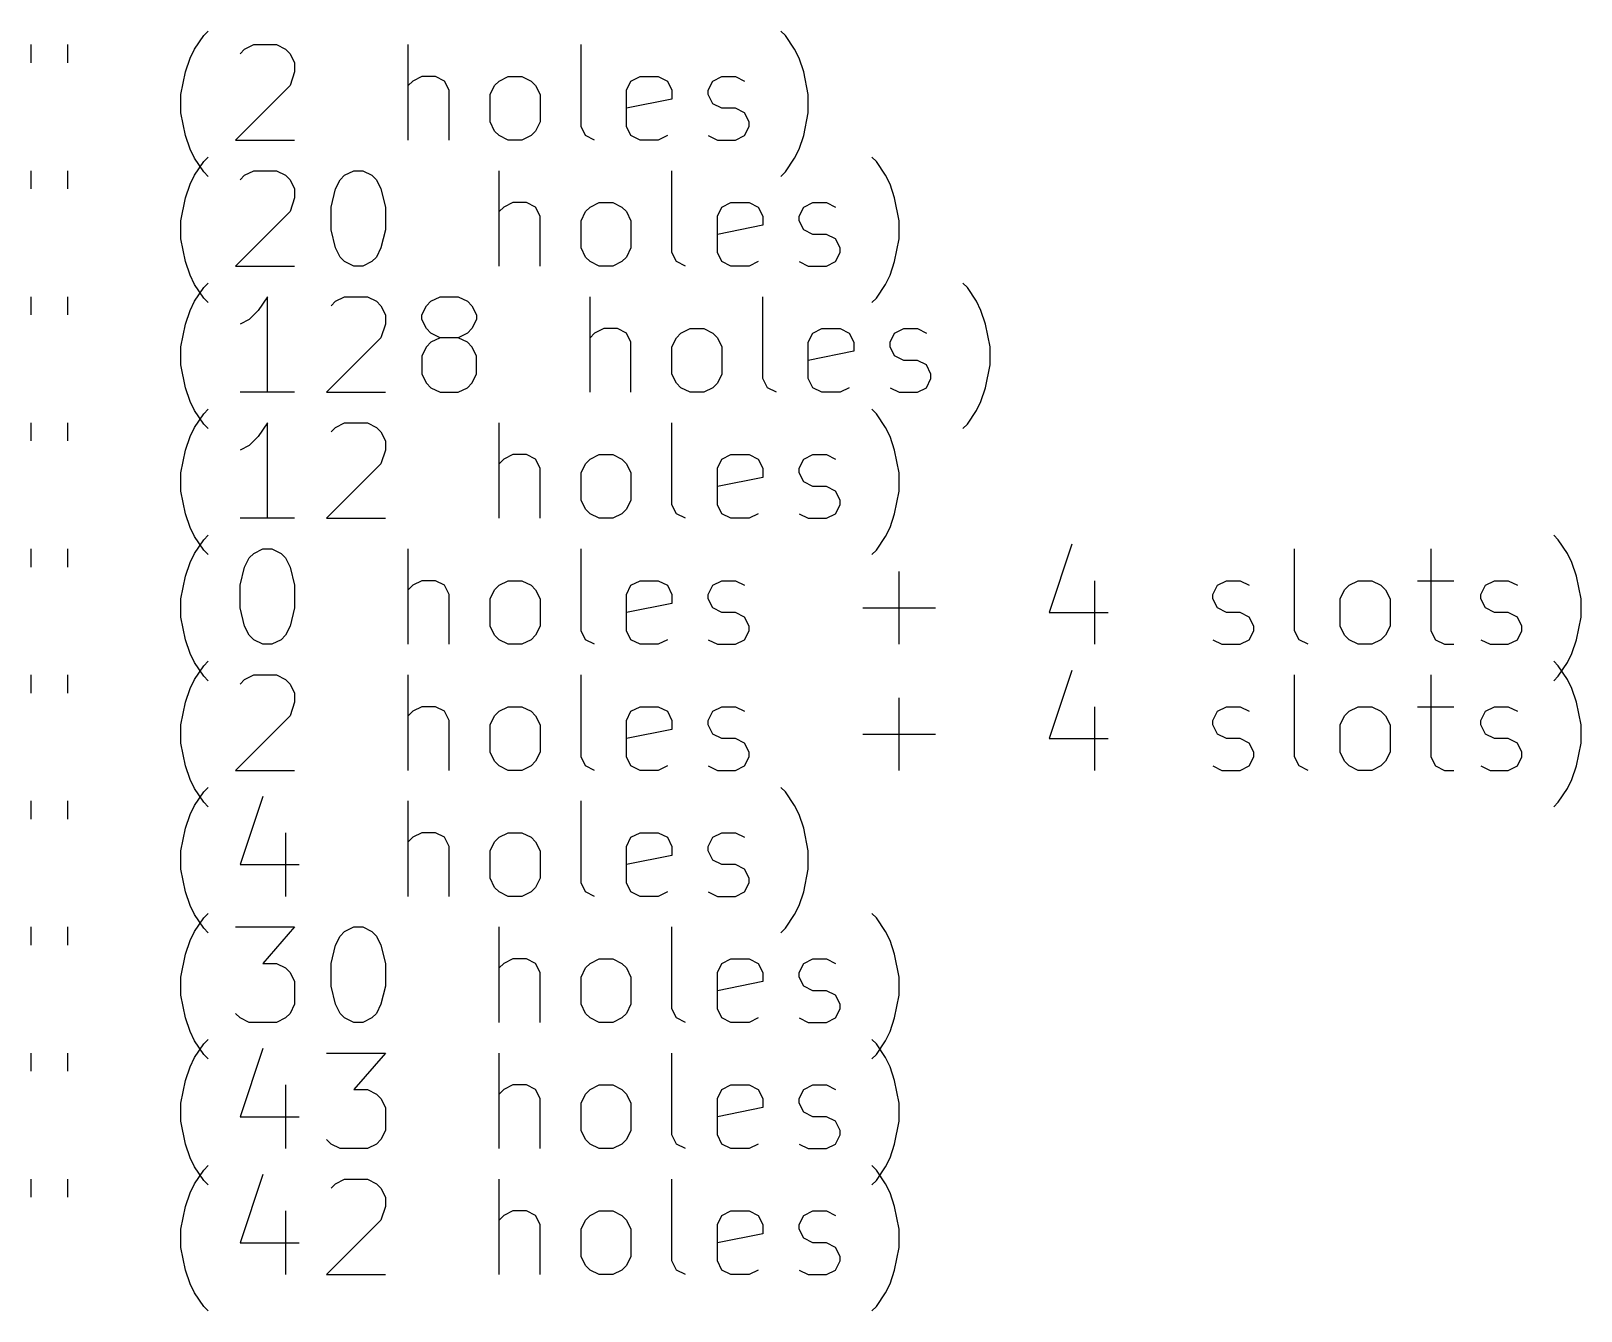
# Model space of a CAD drawing. Extents: x -27 to 322, y -215 to -27.
# Drawn here: x 6.98 to 39.46, y -215.1 to -188.3 of the extents above; entities that cross this region are included whole.
import ezdxf

# ---------------------------------------------------------------- set-up
doc = ezdxf.new("R2010")
doc.units = 0
doc.layers.add('BLACK', color=7, linetype='CONTINUOUS')

msp = doc.modelspace()

# ---------------------------------------------------------------- linework, layer by layer
at = {"layer": 'BLACK', "linetype": 'CONTINUOUS'}
for p, q in [((10.5999, -188.393), (10.6951, -188.298)), ((22.7904, -188.393), (22.6951, -188.298)), ((6.98086, -188.583), (6.98086, -188.964)), ((7.74277, -188.583), (7.74277, -188.964)), ((10.3142, -188.869), (10.4094, -188.679)), ((10.4094, -188.679), (10.5999, -188.393)), ((11.3618, -188.774), (11.4571, -188.679)), ((11.4571, -188.679), (11.6475, -188.583)), ((11.6475, -188.583), (12.1237, -188.583)), ((12.1237, -188.583), (12.3142, -188.679)), ((12.3142, -188.679), (12.4094, -188.774)), ((14.8856, -190.583), (14.8856, -188.583)), ((18.5047, -190.298), (18.5047, -188.583)), ((22.9809, -188.679), (22.7904, -188.393)), ((23.0761, -188.869), (22.9809, -188.679)), ((10.219, -189.155), (10.3142, -188.869)), ((12.4094, -188.774), (12.5047, -188.964)), ((12.5047, -188.964), (12.5047, -189.155)), ((23.1713, -189.155), (23.0761, -188.869)), ((10.1237, -189.631), (10.219, -189.155)), ((12.5047, -189.155), (12.4094, -189.441)), ((15.1713, -189.25), (14.9809, -189.345)), ((15.4571, -189.25), (15.1713, -189.25)), ((15.6475, -189.345), (15.4571, -189.25)), ((16.7904, -189.345), (16.9809, -189.25)), ((16.9809, -189.25), (17.2666, -189.25)), ((17.2666, -189.25), (17.4571, -189.345)), ((19.5523, -189.345), (19.7428, -189.25)), ((19.7428, -189.25), (20.1237, -189.25)), ((20.1237, -189.25), (20.3142, -189.345)), ((21.2666, -189.345), (21.4571, -189.25)), ((21.4571, -189.25), (21.7428, -189.25)), ((21.7428, -189.25), (21.9332, -189.345)), ((23.2666, -189.631), (23.1713, -189.155)), ((10.1237, -190.012), (10.1237, -189.631)), ((12.4094, -189.441), (11.2666, -190.583)), ((14.9809, -189.345), (14.8856, -189.441)), ((15.7428, -189.536), (15.6475, -189.345)), ((15.7428, -190.583), (15.7428, -189.536)), ((16.5999, -189.631), (16.6951, -189.441)), ((16.5999, -190.202), (16.5999, -189.631)), ((16.6951, -189.441), (16.7904, -189.345)), ((17.4571, -189.345), (17.5523, -189.441)), ((17.5523, -189.441), (17.6475, -189.631)), ((17.6475, -189.631), (17.6475, -190.202)), ((19.4571, -189.536), (19.5523, -189.345)), ((19.4571, -190.298), (19.4571, -189.536)), ((20.3142, -189.345), (20.4094, -189.536)), ((20.4094, -189.536), (20.4094, -189.726)), ((21.1713, -189.536), (21.2666, -189.345)), ((21.1713, -189.631), (21.1713, -189.536)), ((21.2666, -189.821), (21.1713, -189.631)), ((23.2666, -190.012), (23.2666, -189.631)), ((20.4094, -189.726), (19.4571, -189.917)), ((21.4571, -189.917), (21.2666, -189.821)), ((21.7428, -189.917), (21.4571, -189.917)), ((21.9332, -190.012), (21.7428, -189.917)), ((10.219, -190.488), (10.1237, -190.012)), ((16.6951, -190.393), (16.5999, -190.202)), ((17.6475, -190.202), (17.5523, -190.393)), ((18.5999, -190.488), (18.5047, -190.298)), ((19.5523, -190.488), (19.4571, -190.298)), ((22.0285, -190.202), (21.9332, -190.012)), ((21.9332, -190.488), (22.0285, -190.298)), ((22.0285, -190.298), (22.0285, -190.202)), ((23.1713, -190.488), (23.2666, -190.012)), ((10.3142, -190.774), (10.219, -190.488)), ((11.2666, -190.583), (12.5047, -190.583)), ((16.7904, -190.488), (16.6951, -190.393)), ((16.9809, -190.583), (16.7904, -190.488)), ((17.2666, -190.583), (16.9809, -190.583)), ((17.4571, -190.488), (17.2666, -190.583)), ((17.5523, -190.393), (17.4571, -190.488)), ((18.7904, -190.583), (18.5999, -190.488)), ((19.7428, -190.583), (19.5523, -190.488)), ((20.1237, -190.583), (19.7428, -190.583)), ((20.3142, -190.488), (20.1237, -190.583)), ((21.1713, -190.488), (21.3618, -190.583)), ((21.3618, -190.583), (21.7428, -190.583)), ((21.7428, -190.583), (21.9332, -190.488)), ((23.0761, -190.774), (23.1713, -190.488)), ((10.4094, -190.964), (10.3142, -190.774)), ((10.5999, -191.033), (10.6951, -190.938)), ((22.9809, -190.964), (23.0761, -190.774)), ((24.6951, -191.033), (24.5999, -190.938)), ((6.98086, -191.223), (6.98086, -191.604)), ((7.74277, -191.223), (7.74277, -191.604)), ((10.5999, -191.25), (10.4094, -190.964)), ((10.4094, -191.319), (10.5999, -191.033)), ((10.6951, -191.345), (10.5999, -191.25)), ((11.4571, -191.319), (11.6475, -191.223)), ((11.6475, -191.223), (12.1237, -191.223)), ((12.1237, -191.223), (12.3142, -191.319)), ((13.5523, -191.319), (13.7428, -191.223)), ((13.7428, -191.223), (13.9332, -191.223)), ((13.9332, -191.223), (14.1237, -191.319)), ((16.7904, -193.223), (16.7904, -191.223)), ((20.4094, -192.938), (20.4094, -191.223)), ((22.6951, -191.345), (22.7904, -191.25)), ((22.7904, -191.25), (22.9809, -190.964)), ((24.8856, -191.319), (24.6951, -191.033)), ((10.219, -191.795), (10.3142, -191.509)), ((10.3142, -191.509), (10.4094, -191.319)), ((11.3618, -191.414), (11.4571, -191.319)), ((12.3142, -191.319), (12.4094, -191.414)), ((12.4094, -191.414), (12.5047, -191.604)), ((12.5047, -191.604), (12.5047, -191.795)), ((13.2666, -191.985), (13.3618, -191.604)), ((13.3618, -191.604), (13.4571, -191.414)), ((13.4571, -191.414), (13.5523, -191.319)), ((14.1237, -191.319), (14.219, -191.414)), ((14.219, -191.414), (14.3142, -191.604)), ((14.3142, -191.604), (14.4094, -191.985)), ((24.9809, -191.509), (24.8856, -191.319)), ((25.0761, -191.795), (24.9809, -191.509)), ((10.1237, -192.271), (10.219, -191.795)), ((12.5047, -191.795), (12.4094, -192.081)), ((17.0761, -191.89), (16.8856, -191.985)), ((17.3618, -191.89), (17.0761, -191.89)), ((17.5523, -191.985), (17.3618, -191.89)), ((18.6951, -191.985), (18.8856, -191.89)), ((18.8856, -191.89), (19.1713, -191.89)), ((19.1713, -191.89), (19.3618, -191.985)), ((21.4571, -191.985), (21.6475, -191.89)), ((21.6475, -191.89), (22.0285, -191.89)), ((22.0285, -191.89), (22.219, -191.985)), ((23.1713, -191.985), (23.3618, -191.89)), ((23.3618, -191.89), (23.6475, -191.89)), ((23.6475, -191.89), (23.838, -191.985)), ((25.1713, -192.271), (25.0761, -191.795)), ((12.4094, -192.081), (11.2666, -193.223)), ((13.2666, -192.461), (13.2666, -191.985)), ((14.4094, -191.985), (14.4094, -192.461)), ((16.8856, -191.985), (16.7904, -192.081)), ((17.6475, -192.176), (17.5523, -191.985)), ((17.6475, -193.223), (17.6475, -192.176)), ((18.5047, -192.271), (18.5999, -192.081)), ((18.5999, -192.081), (18.6951, -191.985)), ((19.3618, -191.985), (19.4571, -192.081)), ((19.4571, -192.081), (19.5523, -192.271)), ((21.3618, -192.176), (21.4571, -191.985)), ((21.3618, -192.938), (21.3618, -192.176)), ((22.219, -191.985), (22.3142, -192.176)), ((22.3142, -192.176), (22.3142, -192.366)), ((23.0761, -192.176), (23.1713, -191.985)), ((23.0761, -192.271), (23.0761, -192.176)), ((10.1237, -192.652), (10.1237, -192.271)), ((13.3618, -192.842), (13.2666, -192.461)), ((14.4094, -192.461), (14.3142, -192.842)), ((18.5047, -192.842), (18.5047, -192.271)), ((19.5523, -192.271), (19.5523, -192.842)), ((22.3142, -192.366), (21.3618, -192.557)), ((23.1713, -192.461), (23.0761, -192.271)), ((23.3618, -192.557), (23.1713, -192.461)), ((23.6475, -192.557), (23.3618, -192.557)), ((23.838, -192.652), (23.6475, -192.557)), ((25.1713, -192.652), (25.1713, -192.271)), ((10.219, -193.128), (10.1237, -192.652)), ((13.4571, -193.033), (13.3618, -192.842)), ((14.3142, -192.842), (14.219, -193.033)), ((18.5999, -193.033), (18.5047, -192.842)), ((19.5523, -192.842), (19.4571, -193.033)), ((23.9332, -192.842), (23.838, -192.652)), ((23.9332, -192.938), (23.9332, -192.842)), ((25.0761, -193.128), (25.1713, -192.652)), ((10.3142, -193.414), (10.219, -193.128)), ((11.2666, -193.223), (12.5047, -193.223)), ((13.5523, -193.128), (13.4571, -193.033)), ((13.7428, -193.223), (13.5523, -193.128)), ((13.9332, -193.223), (13.7428, -193.223)), ((14.1237, -193.128), (13.9332, -193.223)), ((14.219, -193.033), (14.1237, -193.128)), ((18.6951, -193.128), (18.5999, -193.033)), ((18.8856, -193.223), (18.6951, -193.128)), ((19.1713, -193.223), (18.8856, -193.223)), ((19.3618, -193.128), (19.1713, -193.223)), ((19.4571, -193.033), (19.3618, -193.128)), ((20.5047, -193.128), (20.4094, -192.938)), ((20.6951, -193.223), (20.5047, -193.128)), ((21.4571, -193.128), (21.3618, -192.938)), ((21.6475, -193.223), (21.4571, -193.128)), ((22.0285, -193.223), (21.6475, -193.223)), ((22.219, -193.128), (22.0285, -193.223)), ((23.0761, -193.128), (23.2666, -193.223)), ((23.2666, -193.223), (23.6475, -193.223)), ((23.6475, -193.223), (23.838, -193.128)), ((23.838, -193.128), (23.9332, -192.938)), ((24.9809, -193.414), (25.0761, -193.128)), ((10.4094, -193.604), (10.3142, -193.414)), ((24.8856, -193.604), (24.9809, -193.414)), ((6.98086, -193.863), (6.98086, -194.244)), ((7.74277, -193.863), (7.74277, -194.244)), ((10.5999, -193.89), (10.4094, -193.604)), ((10.4094, -193.959), (10.5999, -193.673)), ((10.5999, -193.673), (10.6951, -193.578)), ((11.9332, -193.863), (11.7428, -194.149)), ((11.9332, -195.863), (11.9332, -193.863)), ((13.3618, -193.959), (13.5523, -193.863)), ((13.5523, -193.863), (14.0285, -193.863)), ((14.0285, -193.863), (14.219, -193.959)), ((15.3618, -193.959), (15.5523, -193.863)), ((15.5523, -193.863), (15.9332, -193.863)), ((15.9332, -193.863), (16.1237, -193.959)), ((18.6951, -195.863), (18.6951, -193.863)), ((22.3142, -195.578), (22.3142, -193.863)), ((24.6951, -193.89), (24.8856, -193.604)), ((26.5999, -193.673), (26.5047, -193.578)), ((26.7904, -193.959), (26.5999, -193.673)), ((10.219, -194.435), (10.3142, -194.149)), ((10.3142, -194.149), (10.4094, -193.959)), ((10.6951, -193.985), (10.5999, -193.89)), ((11.7428, -194.149), (11.5523, -194.34)), ((13.2666, -194.054), (13.3618, -193.959)), ((14.219, -193.959), (14.3142, -194.054)), ((14.3142, -194.054), (14.4094, -194.244)), ((15.1713, -194.244), (15.2666, -194.054)), ((15.2666, -194.054), (15.3618, -193.959)), ((16.1237, -193.959), (16.219, -194.054)), ((16.219, -194.054), (16.3142, -194.244)), ((24.5999, -193.985), (24.6951, -193.89)), ((26.8856, -194.149), (26.7904, -193.959)), ((26.9809, -194.435), (26.8856, -194.149)), ((10.1237, -194.911), (10.219, -194.435)), ((11.5523, -194.34), (11.3618, -194.435)), ((14.4094, -194.435), (14.3142, -194.721)), ((14.4094, -194.244), (14.4094, -194.435)), ((15.1713, -194.34), (15.1713, -194.244)), ((15.2666, -194.53), (15.1713, -194.34)), ((15.3618, -194.625), (15.2666, -194.53)), ((16.219, -194.53), (16.1237, -194.625)), ((16.3142, -194.34), (16.219, -194.53)), ((16.3142, -194.244), (16.3142, -194.34)), ((18.9809, -194.53), (18.7904, -194.625)), ((19.2666, -194.53), (18.9809, -194.53)), ((19.4571, -194.625), (19.2666, -194.53)), ((20.5999, -194.625), (20.7904, -194.53)), ((20.7904, -194.53), (21.0761, -194.53)), ((21.0761, -194.53), (21.2666, -194.625)), ((23.3618, -194.625), (23.5523, -194.53)), ((23.5523, -194.53), (23.9332, -194.53)), ((23.9332, -194.53), (24.1237, -194.625)), ((25.0761, -194.625), (25.2666, -194.53)), ((25.2666, -194.53), (25.5523, -194.53)), ((25.5523, -194.53), (25.7428, -194.625)), ((27.0761, -194.911), (26.9809, -194.435)), ((14.3142, -194.721), (13.1713, -195.863)), ((15.3618, -194.816), (15.2666, -194.911)), ((15.5523, -194.721), (15.3618, -194.625)), ((15.5523, -194.721), (15.3618, -194.816)), ((15.9332, -194.721), (15.5523, -194.721)), ((16.1237, -194.625), (15.9332, -194.721)), ((16.1237, -194.816), (15.9332, -194.721)), ((16.219, -194.911), (16.1237, -194.816)), ((18.7904, -194.625), (18.6951, -194.721)), ((19.5523, -194.816), (19.4571, -194.625)), ((19.5523, -195.863), (19.5523, -194.816)), ((20.4094, -194.911), (20.5047, -194.721)), ((20.5047, -194.721), (20.5999, -194.625)), ((21.2666, -194.625), (21.3618, -194.721)), ((21.3618, -194.721), (21.4571, -194.911)), ((23.2666, -194.816), (23.3618, -194.625)), ((23.2666, -195.578), (23.2666, -194.816)), ((24.1237, -194.625), (24.219, -194.816)), ((24.219, -194.816), (24.219, -195.006)), ((24.9809, -194.816), (25.0761, -194.625)), ((24.9809, -194.911), (24.9809, -194.816)), ((10.1237, -195.292), (10.1237, -194.911)), ((15.2666, -194.911), (15.1713, -195.101)), ((15.1713, -195.101), (15.1713, -195.482)), ((16.3142, -195.101), (16.219, -194.911)), ((16.3142, -195.482), (16.3142, -195.101)), ((20.4094, -195.482), (20.4094, -194.911)), ((21.4571, -194.911), (21.4571, -195.482)), ((24.219, -195.006), (23.2666, -195.197)), ((25.0761, -195.101), (24.9809, -194.911)), ((25.2666, -195.197), (25.0761, -195.101)), ((27.0761, -195.292), (27.0761, -194.911)), ((10.219, -195.768), (10.1237, -195.292)), ((15.1713, -195.482), (15.2666, -195.673)), ((16.219, -195.673), (16.3142, -195.482)), ((20.5047, -195.673), (20.4094, -195.482)), ((21.4571, -195.482), (21.3618, -195.673)), ((25.5523, -195.197), (25.2666, -195.197)), ((25.7428, -195.292), (25.5523, -195.197)), ((25.838, -195.482), (25.7428, -195.292)), ((25.838, -195.578), (25.838, -195.482)), ((26.9809, -195.768), (27.0761, -195.292)), ((10.3142, -196.054), (10.219, -195.768)), ((15.2666, -195.673), (15.3618, -195.768)), ((15.3618, -195.768), (15.5523, -195.863)), ((15.9332, -195.863), (16.1237, -195.768)), ((16.1237, -195.768), (16.219, -195.673)), ((20.5999, -195.768), (20.5047, -195.673)), ((20.7904, -195.863), (20.5999, -195.768)), ((21.2666, -195.768), (21.0761, -195.863)), ((21.3618, -195.673), (21.2666, -195.768)), ((22.4094, -195.768), (22.3142, -195.578)), ((22.5999, -195.863), (22.4094, -195.768)), ((23.3618, -195.768), (23.2666, -195.578)), ((23.5523, -195.863), (23.3618, -195.768)), ((24.1237, -195.768), (23.9332, -195.863)), ((24.9809, -195.768), (25.1713, -195.863)), ((25.5523, -195.863), (25.7428, -195.768)), ((25.7428, -195.768), (25.838, -195.578)), ((26.8856, -196.054), (26.9809, -195.768)), ((10.4094, -196.244), (10.3142, -196.054)), ((12.5047, -195.863), (11.3618, -195.863)), ((13.1713, -195.863), (14.4094, -195.863)), ((15.5523, -195.863), (15.9332, -195.863)), ((21.0761, -195.863), (20.7904, -195.863)), ((23.9332, -195.863), (23.5523, -195.863)), ((25.1713, -195.863), (25.5523, -195.863)), ((26.7904, -196.244), (26.8856, -196.054)), ((10.5999, -196.53), (10.4094, -196.244)), ((10.4094, -196.599), (10.5999, -196.313)), ((10.5999, -196.313), (10.6951, -196.218)), ((24.6951, -196.313), (24.5999, -196.218)), ((24.8856, -196.599), (24.6951, -196.313)), ((26.5999, -196.53), (26.7904, -196.244)), ((6.98086, -196.503), (6.98086, -196.884)), ((7.74277, -196.503), (7.74277, -196.884)), ((10.219, -197.075), (10.3142, -196.789)), ((10.3142, -196.789), (10.4094, -196.599)), ((10.6951, -196.625), (10.5999, -196.53)), ((11.7428, -196.789), (11.5523, -196.98)), ((11.9332, -196.503), (11.7428, -196.789)), ((11.9332, -198.503), (11.9332, -196.503)), ((13.2666, -196.694), (13.3618, -196.599)), ((13.3618, -196.599), (13.5523, -196.503)), ((13.5523, -196.503), (14.0285, -196.503)), ((14.0285, -196.503), (14.219, -196.599)), ((14.219, -196.599), (14.3142, -196.694)), ((14.3142, -196.694), (14.4094, -196.884)), ((16.7904, -198.503), (16.7904, -196.503)), ((20.4094, -198.218), (20.4094, -196.503)), ((24.9809, -196.789), (24.8856, -196.599)), ((25.0761, -197.075), (24.9809, -196.789)), ((26.5047, -196.625), (26.5999, -196.53)), ((10.1237, -197.551), (10.219, -197.075)), ((11.5523, -196.98), (11.3618, -197.075)), ((14.4094, -197.075), (14.3142, -197.361)), ((14.4094, -196.884), (14.4094, -197.075)), ((25.1713, -197.551), (25.0761, -197.075)), ((14.3142, -197.361), (13.1713, -198.503)), ((16.8856, -197.265), (16.7904, -197.361)), ((17.0761, -197.17), (16.8856, -197.265)), ((17.3618, -197.17), (17.0761, -197.17)), ((17.5523, -197.265), (17.3618, -197.17)), ((17.6475, -197.456), (17.5523, -197.265)), ((18.5047, -197.551), (18.5999, -197.361)), ((18.5999, -197.361), (18.6951, -197.265)), ((18.6951, -197.265), (18.8856, -197.17)), ((18.8856, -197.17), (19.1713, -197.17)), ((19.1713, -197.17), (19.3618, -197.265)), ((19.3618, -197.265), (19.4571, -197.361)), ((19.4571, -197.361), (19.5523, -197.551)), ((21.3618, -197.456), (21.4571, -197.265)), ((21.4571, -197.265), (21.6475, -197.17)), ((21.6475, -197.17), (22.0285, -197.17)), ((22.0285, -197.17), (22.219, -197.265)), ((22.219, -197.265), (22.3142, -197.456)), ((23.0761, -197.456), (23.1713, -197.265)), ((23.1713, -197.265), (23.3618, -197.17)), ((23.3618, -197.17), (23.6475, -197.17)), ((23.6475, -197.17), (23.838, -197.265)), ((10.1237, -197.932), (10.1237, -197.551)), ((17.6475, -198.503), (17.6475, -197.456)), ((18.5047, -198.122), (18.5047, -197.551)), ((19.5523, -197.551), (19.5523, -198.122)), ((21.3618, -198.218), (21.3618, -197.456)), ((22.3142, -197.646), (21.3618, -197.837)), ((22.3142, -197.456), (22.3142, -197.646)), ((23.0761, -197.551), (23.0761, -197.456)), ((23.1713, -197.741), (23.0761, -197.551)), ((23.3618, -197.837), (23.1713, -197.741)), ((25.1713, -197.932), (25.1713, -197.551)), ((10.219, -198.408), (10.1237, -197.932)), ((23.6475, -197.837), (23.3618, -197.837)), ((23.838, -197.932), (23.6475, -197.837)), ((23.9332, -198.122), (23.838, -197.932)), ((25.0761, -198.408), (25.1713, -197.932)), ((10.3142, -198.694), (10.219, -198.408)), ((18.5999, -198.313), (18.5047, -198.122)), ((18.6951, -198.408), (18.5999, -198.313)), ((18.8856, -198.503), (18.6951, -198.408)), ((19.3618, -198.408), (19.1713, -198.503)), ((19.4571, -198.313), (19.3618, -198.408)), ((19.5523, -198.122), (19.4571, -198.313)), ((20.5047, -198.408), (20.4094, -198.218)), ((20.6951, -198.503), (20.5047, -198.408)), ((21.4571, -198.408), (21.3618, -198.218)), ((21.6475, -198.503), (21.4571, -198.408)), ((22.219, -198.408), (22.0285, -198.503)), ((23.0761, -198.408), (23.2666, -198.503)), ((23.6475, -198.503), (23.838, -198.408)), ((23.838, -198.408), (23.9332, -198.218)), ((23.9332, -198.218), (23.9332, -198.122)), ((24.9809, -198.694), (25.0761, -198.408)), ((10.4094, -198.884), (10.3142, -198.694)), ((12.5047, -198.503), (11.3618, -198.503)), ((13.1713, -198.503), (14.4094, -198.503)), ((19.1713, -198.503), (18.8856, -198.503)), ((22.0285, -198.503), (21.6475, -198.503)), ((23.2666, -198.503), (23.6475, -198.503)), ((24.8856, -198.884), (24.9809, -198.694)), ((10.5999, -199.17), (10.4094, -198.884)), ((10.4094, -199.239), (10.5999, -198.953)), ((10.5999, -198.953), (10.6951, -198.858)), ((24.6951, -199.17), (24.8856, -198.884)), ((28.7904, -199.048), (28.3142, -200.477)), ((38.9809, -198.953), (38.8856, -198.858)), ((39.1713, -199.239), (38.9809, -198.953)), ((6.98086, -199.143), (6.98086, -199.524)), ((7.74277, -199.143), (7.74277, -199.524)), ((10.3142, -199.429), (10.4094, -199.239)), ((10.6951, -199.265), (10.5999, -199.17)), ((11.4571, -199.524), (11.5523, -199.334)), ((11.5523, -199.334), (11.6475, -199.239)), ((11.6475, -199.239), (11.838, -199.143)), ((11.838, -199.143), (12.0285, -199.143)), ((12.0285, -199.143), (12.219, -199.239)), ((12.219, -199.239), (12.3142, -199.334)), ((12.3142, -199.334), (12.4094, -199.524)), ((14.8856, -201.143), (14.8856, -199.143)), ((18.5047, -200.858), (18.5047, -199.143)), ((24.5999, -199.265), (24.6951, -199.17)), ((33.4571, -200.858), (33.4571, -199.143)), ((36.3142, -199.143), (36.3142, -200.858)), ((39.2666, -199.429), (39.1713, -199.239)), ((10.1237, -200.191), (10.219, -199.715)), ((10.219, -199.715), (10.3142, -199.429)), ((11.3618, -199.905), (11.4571, -199.524)), ((12.4094, -199.524), (12.5047, -199.905)), ((25.1713, -201.143), (25.1713, -199.62)), ((39.3618, -199.715), (39.2666, -199.429)), ((39.4571, -200.191), (39.3618, -199.715)), ((11.3618, -200.381), (11.3618, -199.905)), ((12.5047, -199.905), (12.5047, -200.381)), ((14.9809, -199.905), (14.8856, -200.001)), ((15.1713, -199.81), (14.9809, -199.905)), ((15.4571, -199.81), (15.1713, -199.81)), ((15.6475, -199.905), (15.4571, -199.81)), ((15.7428, -200.096), (15.6475, -199.905)), ((16.5999, -200.191), (16.6951, -200.001)), ((16.6951, -200.001), (16.7904, -199.905)), ((16.7904, -199.905), (16.9809, -199.81)), ((16.9809, -199.81), (17.2666, -199.81)), ((17.2666, -199.81), (17.4571, -199.905)), ((17.4571, -199.905), (17.5523, -200.001)), ((17.5523, -200.001), (17.6475, -200.191)), ((19.4571, -200.096), (19.5523, -199.905)), ((19.5523, -199.905), (19.7428, -199.81)), ((19.7428, -199.81), (20.1237, -199.81)), ((20.1237, -199.81), (20.3142, -199.905)), ((20.3142, -199.905), (20.4094, -200.096)), ((21.1713, -200.096), (21.2666, -199.905)), ((21.2666, -199.905), (21.4571, -199.81)), ((21.4571, -199.81), (21.7428, -199.81)), ((21.7428, -199.81), (21.9332, -199.905)), ((29.2666, -199.81), (29.2666, -201.143)), ((31.7428, -200.096), (31.838, -199.905)), ((31.838, -199.905), (32.0285, -199.81)), ((32.0285, -199.81), (32.3142, -199.81)), ((32.3142, -199.81), (32.5047, -199.905)), ((34.4094, -200.191), (34.5047, -200.001)), ((34.5047, -200.001), (34.5999, -199.905)), ((34.5999, -199.905), (34.7904, -199.81)), ((34.7904, -199.81), (35.0761, -199.81)), ((35.0761, -199.81), (35.2666, -199.905)), ((35.2666, -199.905), (35.3618, -200.001)), ((35.3618, -200.001), (35.4571, -200.191)), ((36.0285, -199.81), (36.7904, -199.81)), ((37.3618, -200.096), (37.4571, -199.905)), ((37.4571, -199.905), (37.6475, -199.81)), ((37.6475, -199.81), (37.9332, -199.81)), ((37.9332, -199.81), (38.1237, -199.905)), ((10.1237, -200.572), (10.1237, -200.191)), ((15.7428, -201.143), (15.7428, -200.096)), ((16.5999, -200.762), (16.5999, -200.191)), ((17.6475, -200.191), (17.6475, -200.762)), ((19.4571, -200.858), (19.4571, -200.096)), ((20.4094, -200.286), (19.4571, -200.477)), ((20.4094, -200.096), (20.4094, -200.286)), ((21.1713, -200.191), (21.1713, -200.096)), ((21.2666, -200.381), (21.1713, -200.191)), ((31.7428, -200.191), (31.7428, -200.096)), ((31.838, -200.381), (31.7428, -200.191)), ((34.4094, -200.762), (34.4094, -200.191)), ((35.4571, -200.191), (35.4571, -200.762)), ((37.3618, -200.191), (37.3618, -200.096)), ((37.4571, -200.381), (37.3618, -200.191)), ((39.4571, -200.572), (39.4571, -200.191)), ((10.219, -201.048), (10.1237, -200.572)), ((11.4571, -200.762), (11.3618, -200.381)), ((12.5047, -200.381), (12.4094, -200.762)), ((21.4571, -200.477), (21.2666, -200.381)), ((21.7428, -200.477), (21.4571, -200.477)), ((21.9332, -200.572), (21.7428, -200.477)), ((22.0285, -200.762), (21.9332, -200.572)), ((24.4094, -200.381), (25.9332, -200.381)), ((28.3142, -200.477), (29.5523, -200.477)), ((32.0285, -200.477), (31.838, -200.381)), ((32.3142, -200.477), (32.0285, -200.477)), ((32.5047, -200.572), (32.3142, -200.477)), ((32.5999, -200.762), (32.5047, -200.572)), ((37.6475, -200.477), (37.4571, -200.381)), ((37.9332, -200.477), (37.6475, -200.477)), ((38.1237, -200.572), (37.9332, -200.477)), ((38.219, -200.762), (38.1237, -200.572)), ((39.3618, -201.048), (39.4571, -200.572)), ((11.5523, -200.953), (11.4571, -200.762)), ((11.6475, -201.048), (11.5523, -200.953)), ((12.3142, -200.953), (12.219, -201.048)), ((12.4094, -200.762), (12.3142, -200.953)), ((16.6951, -200.953), (16.5999, -200.762)), ((16.7904, -201.048), (16.6951, -200.953)), ((17.5523, -200.953), (17.4571, -201.048)), ((17.6475, -200.762), (17.5523, -200.953)), ((18.5999, -201.048), (18.5047, -200.858)), ((19.5523, -201.048), (19.4571, -200.858)), ((21.9332, -201.048), (22.0285, -200.858)), ((22.0285, -200.858), (22.0285, -200.762)), ((32.5047, -201.048), (32.5999, -200.858)), ((32.5999, -200.858), (32.5999, -200.762)), ((33.5523, -201.048), (33.4571, -200.858)), ((34.5047, -200.953), (34.4094, -200.762)), ((34.5999, -201.048), (34.5047, -200.953)), ((35.3618, -200.953), (35.2666, -201.048)), ((35.4571, -200.762), (35.3618, -200.953)), ((36.3142, -200.858), (36.4094, -201.048)), ((38.1237, -201.048), (38.219, -200.858)), ((38.219, -200.858), (38.219, -200.762)), ((10.3142, -201.334), (10.219, -201.048)), ((10.4094, -201.524), (10.3142, -201.334)), ((11.838, -201.143), (11.6475, -201.048)), ((12.0285, -201.143), (11.838, -201.143)), ((12.219, -201.048), (12.0285, -201.143)), ((16.9809, -201.143), (16.7904, -201.048)), ((17.2666, -201.143), (16.9809, -201.143)), ((17.4571, -201.048), (17.2666, -201.143)), ((18.7904, -201.143), (18.5999, -201.048)), ((19.7428, -201.143), (19.5523, -201.048)), ((20.1237, -201.143), (19.7428, -201.143)), ((20.3142, -201.048), (20.1237, -201.143)), ((21.1713, -201.048), (21.3618, -201.143)), ((21.3618, -201.143), (21.7428, -201.143)), ((21.7428, -201.143), (21.9332, -201.048)), ((31.7428, -201.048), (31.9332, -201.143)), ((31.9332, -201.143), (32.3142, -201.143)), ((32.3142, -201.143), (32.5047, -201.048)), ((33.7428, -201.143), (33.5523, -201.048)), ((34.7904, -201.143), (34.5999, -201.048)), ((35.0761, -201.143), (34.7904, -201.143)), ((35.2666, -201.048), (35.0761, -201.143)), ((36.4094, -201.048), (36.5999, -201.143)), ((36.5999, -201.143), (36.7904, -201.143)), ((37.3618, -201.048), (37.5523, -201.143)), ((37.5523, -201.143), (37.9332, -201.143)), ((37.9332, -201.143), (38.1237, -201.048)), ((39.1713, -201.524), (39.2666, -201.334)), ((39.2666, -201.334), (39.3618, -201.048)), ((10.5999, -201.81), (10.4094, -201.524)), ((10.4094, -201.879), (10.5999, -201.593)), ((10.5999, -201.593), (10.6951, -201.498)), ((38.9809, -201.593), (38.8856, -201.498)), ((38.9809, -201.81), (39.1713, -201.524)), ((39.1713, -201.879), (38.9809, -201.593)), ((6.98086, -201.783), (6.98086, -202.164)), ((7.74277, -201.783), (7.74277, -202.164)), ((10.3142, -202.069), (10.4094, -201.879)), ((10.6951, -201.905), (10.5999, -201.81)), ((11.3618, -201.974), (11.4571, -201.879)), ((11.4571, -201.879), (11.6475, -201.783)), ((11.6475, -201.783), (12.1237, -201.783)), ((12.1237, -201.783), (12.3142, -201.879)), ((12.3142, -201.879), (12.4094, -201.974)), ((12.4094, -201.974), (12.5047, -202.164)), ((14.8856, -203.783), (14.8856, -201.783)), ((18.5047, -203.498), (18.5047, -201.783)), ((28.7904, -201.688), (28.3142, -203.117)), ((33.4571, -203.498), (33.4571, -201.783)), ((36.3142, -201.783), (36.3142, -203.498)), ((38.8856, -201.905), (38.9809, -201.81)), ((39.2666, -202.069), (39.1713, -201.879)), ((10.219, -202.355), (10.3142, -202.069)), ((12.5047, -202.164), (12.5047, -202.355)), ((25.1713, -203.783), (25.1713, -202.26)), ((39.3618, -202.355), (39.2666, -202.069)), ((10.1237, -202.831), (10.219, -202.355)), ((12.4094, -202.641), (11.2666, -203.783)), ((12.5047, -202.355), (12.4094, -202.641)), ((14.9809, -202.545), (14.8856, -202.641)), ((15.1713, -202.45), (14.9809, -202.545)), ((15.4571, -202.45), (15.1713, -202.45)), ((15.6475, -202.545), (15.4571, -202.45)), ((15.7428, -202.736), (15.6475, -202.545)), ((16.5999, -202.831), (16.6951, -202.641)), ((16.6951, -202.641), (16.7904, -202.545)), ((16.7904, -202.545), (16.9809, -202.45)), ((16.9809, -202.45), (17.2666, -202.45)), ((17.2666, -202.45), (17.4571, -202.545)), ((17.4571, -202.545), (17.5523, -202.641)), ((17.5523, -202.641), (17.6475, -202.831)), ((19.4571, -202.736), (19.5523, -202.545)), ((19.5523, -202.545), (19.7428, -202.45)), ((19.7428, -202.45), (20.1237, -202.45)), ((20.1237, -202.45), (20.3142, -202.545)), ((20.3142, -202.545), (20.4094, -202.736)), ((21.1713, -202.736), (21.2666, -202.545)), ((21.2666, -202.545), (21.4571, -202.45)), ((21.4571, -202.45), (21.7428, -202.45)), ((21.7428, -202.45), (21.9332, -202.545)), ((29.2666, -202.45), (29.2666, -203.783)), ((31.7428, -202.736), (31.838, -202.545)), ((31.838, -202.545), (32.0285, -202.45)), ((32.0285, -202.45), (32.3142, -202.45)), ((32.3142, -202.45), (32.5047, -202.545)), ((34.4094, -202.831), (34.5047, -202.641)), ((34.5047, -202.641), (34.5999, -202.545)), ((34.5999, -202.545), (34.7904, -202.45)), ((34.7904, -202.45), (35.0761, -202.45)), ((35.0761, -202.45), (35.2666, -202.545)), ((35.2666, -202.545), (35.3618, -202.641)), ((35.3618, -202.641), (35.4571, -202.831)), ((36.0285, -202.45), (36.7904, -202.45)), ((37.3618, -202.736), (37.4571, -202.545)), ((37.4571, -202.545), (37.6475, -202.45)), ((37.6475, -202.45), (37.9332, -202.45)), ((37.9332, -202.45), (38.1237, -202.545)), ((39.4571, -202.831), (39.3618, -202.355)), ((10.1237, -203.212), (10.1237, -202.831)), ((15.7428, -203.783), (15.7428, -202.736)), ((16.5999, -203.402), (16.5999, -202.831)), ((17.6475, -202.831), (17.6475, -203.402)), ((19.4571, -203.498), (19.4571, -202.736)), ((20.4094, -202.926), (19.4571, -203.117)), ((20.4094, -202.736), (20.4094, -202.926)), ((21.1713, -202.831), (21.1713, -202.736)), ((21.2666, -203.021), (21.1713, -202.831)), ((31.7428, -202.831), (31.7428, -202.736)), ((31.838, -203.021), (31.7428, -202.831)), ((34.4094, -203.402), (34.4094, -202.831)), ((35.4571, -202.831), (35.4571, -203.402)), ((37.3618, -202.831), (37.3618, -202.736)), ((37.4571, -203.021), (37.3618, -202.831)), ((39.4571, -203.212), (39.4571, -202.831)), ((10.219, -203.688), (10.1237, -203.212)), ((21.4571, -203.117), (21.2666, -203.021)), ((21.7428, -203.117), (21.4571, -203.117)), ((21.9332, -203.212), (21.7428, -203.117)), ((22.0285, -203.402), (21.9332, -203.212)), ((24.4094, -203.021), (25.9332, -203.021)), ((28.3142, -203.117), (29.5523, -203.117)), ((32.0285, -203.117), (31.838, -203.021)), ((32.3142, -203.117), (32.0285, -203.117)), ((32.5047, -203.212), (32.3142, -203.117)), ((32.5999, -203.402), (32.5047, -203.212)), ((37.6475, -203.117), (37.4571, -203.021)), ((37.9332, -203.117), (37.6475, -203.117)), ((38.1237, -203.212), (37.9332, -203.117)), ((38.219, -203.402), (38.1237, -203.212)), ((39.3618, -203.688), (39.4571, -203.212)), ((16.6951, -203.593), (16.5999, -203.402)), ((16.7904, -203.688), (16.6951, -203.593)), ((17.5523, -203.593), (17.4571, -203.688)), ((17.6475, -203.402), (17.5523, -203.593)), ((18.5999, -203.688), (18.5047, -203.498)), ((19.5523, -203.688), (19.4571, -203.498)), ((21.9332, -203.688), (22.0285, -203.498)), ((22.0285, -203.498), (22.0285, -203.402)), ((32.5047, -203.688), (32.5999, -203.498)), ((32.5999, -203.498), (32.5999, -203.402)), ((33.5523, -203.688), (33.4571, -203.498)), ((34.5047, -203.593), (34.4094, -203.402)), ((34.5999, -203.688), (34.5047, -203.593)), ((35.3618, -203.593), (35.2666, -203.688)), ((35.4571, -203.402), (35.3618, -203.593)), ((36.3142, -203.498), (36.4094, -203.688)), ((38.1237, -203.688), (38.219, -203.498)), ((38.219, -203.498), (38.219, -203.402)), ((10.3142, -203.974), (10.219, -203.688)), ((11.2666, -203.783), (12.5047, -203.783)), ((16.9809, -203.783), (16.7904, -203.688)), ((17.2666, -203.783), (16.9809, -203.783)), ((17.4571, -203.688), (17.2666, -203.783)), ((18.7904, -203.783), (18.5999, -203.688)), ((19.7428, -203.783), (19.5523, -203.688)), ((20.1237, -203.783), (19.7428, -203.783)), ((20.3142, -203.688), (20.1237, -203.783)), ((21.1713, -203.688), (21.3618, -203.783)), ((21.3618, -203.783), (21.7428, -203.783)), ((21.7428, -203.783), (21.9332, -203.688)), ((31.7428, -203.688), (31.9332, -203.783)), ((31.9332, -203.783), (32.3142, -203.783)), ((32.3142, -203.783), (32.5047, -203.688)), ((33.7428, -203.783), (33.5523, -203.688)), ((34.7904, -203.783), (34.5999, -203.688)), ((35.0761, -203.783), (34.7904, -203.783)), ((35.2666, -203.688), (35.0761, -203.783)), ((36.4094, -203.688), (36.5999, -203.783)), ((36.5999, -203.783), (36.7904, -203.783)), ((37.3618, -203.688), (37.5523, -203.783)), ((37.5523, -203.783), (37.9332, -203.783)), ((37.9332, -203.783), (38.1237, -203.688)), ((39.2666, -203.974), (39.3618, -203.688)), ((10.4094, -204.164), (10.3142, -203.974)), ((10.5999, -204.45), (10.4094, -204.164)), ((10.4094, -204.519), (10.5999, -204.233)), ((10.5999, -204.233), (10.6951, -204.138)), ((22.7904, -204.233), (22.6951, -204.138)), ((22.9809, -204.519), (22.7904, -204.233)), ((38.9809, -204.45), (39.1713, -204.164)), ((39.1713, -204.164), (39.2666, -203.974)), ((6.98086, -204.423), (6.98086, -204.804)), ((7.74277, -204.423), (7.74277, -204.804)), ((10.3142, -204.709), (10.4094, -204.519)), ((10.6951, -204.545), (10.5999, -204.45)), ((11.838, -204.328), (11.3618, -205.757)), ((14.8856, -206.423), (14.8856, -204.423)), ((18.5047, -206.138), (18.5047, -204.423)), ((23.0761, -204.709), (22.9809, -204.519)), ((38.8856, -204.545), (38.9809, -204.45)), ((10.219, -204.995), (10.3142, -204.709)), ((23.1713, -204.995), (23.0761, -204.709)), ((10.1237, -205.471), (10.219, -204.995)), ((12.3142, -205.09), (12.3142, -206.423)), ((14.9809, -205.185), (14.8856, -205.281)), ((15.1713, -205.09), (14.9809, -205.185)), ((15.4571, -205.09), (15.1713, -205.09)), ((15.6475, -205.185), (15.4571, -205.09)), ((15.7428, -205.376), (15.6475, -205.185)), ((16.6951, -205.281), (16.7904, -205.185)), ((16.7904, -205.185), (16.9809, -205.09)), ((16.9809, -205.09), (17.2666, -205.09)), ((17.2666, -205.09), (17.4571, -205.185)), ((17.4571, -205.185), (17.5523, -205.281)), ((19.4571, -205.376), (19.5523, -205.185)), ((19.5523, -205.185), (19.7428, -205.09)), ((19.7428, -205.09), (20.1237, -205.09)), ((20.1237, -205.09), (20.3142, -205.185)), ((20.3142, -205.185), (20.4094, -205.376)), ((21.1713, -205.376), (21.2666, -205.185)), ((21.2666, -205.185), (21.4571, -205.09)), ((21.4571, -205.09), (21.7428, -205.09)), ((21.7428, -205.09), (21.9332, -205.185)), ((23.2666, -205.471), (23.1713, -204.995)), ((10.1237, -205.852), (10.1237, -205.471)), ((15.7428, -206.423), (15.7428, -205.376)), ((16.5999, -205.471), (16.6951, -205.281)), ((16.5999, -206.042), (16.5999, -205.471)), ((17.5523, -205.281), (17.6475, -205.471)), ((17.6475, -205.471), (17.6475, -206.042)), ((19.4571, -206.138), (19.4571, -205.376)), ((20.4094, -205.566), (19.4571, -205.757)), ((20.4094, -205.376), (20.4094, -205.566)), ((21.1713, -205.471), (21.1713, -205.376)), ((21.2666, -205.661), (21.1713, -205.471)), ((23.2666, -205.852), (23.2666, -205.471)), ((10.219, -206.328), (10.1237, -205.852)), ((11.3618, -205.757), (12.5999, -205.757)), ((21.4571, -205.757), (21.2666, -205.661)), ((21.7428, -205.757), (21.4571, -205.757)), ((21.9332, -205.852), (21.7428, -205.757)), ((22.0285, -206.042), (21.9332, -205.852)), ((23.1713, -206.328), (23.2666, -205.852)), ((16.6951, -206.233), (16.5999, -206.042)), ((17.6475, -206.042), (17.5523, -206.233)), ((18.5999, -206.328), (18.5047, -206.138)), ((19.5523, -206.328), (19.4571, -206.138)), ((21.9332, -206.328), (22.0285, -206.138)), ((22.0285, -206.138), (22.0285, -206.042)), ((10.3142, -206.614), (10.219, -206.328)), ((16.7904, -206.328), (16.6951, -206.233)), ((16.9809, -206.423), (16.7904, -206.328)), ((17.2666, -206.423), (16.9809, -206.423)), ((17.4571, -206.328), (17.2666, -206.423)), ((17.5523, -206.233), (17.4571, -206.328)), ((18.7904, -206.423), (18.5999, -206.328)), ((19.7428, -206.423), (19.5523, -206.328)), ((20.1237, -206.423), (19.7428, -206.423)), ((20.3142, -206.328), (20.1237, -206.423)), ((21.1713, -206.328), (21.3618, -206.423)), ((21.3618, -206.423), (21.7428, -206.423)), ((21.7428, -206.423), (21.9332, -206.328)), ((23.0761, -206.614), (23.1713, -206.328)), ((10.4094, -206.804), (10.3142, -206.614)), ((10.5999, -207.09), (10.4094, -206.804)), ((10.4094, -207.159), (10.5999, -206.873)), ((10.5999, -206.873), (10.6951, -206.778)), ((22.7904, -207.09), (22.9809, -206.804)), ((22.9809, -206.804), (23.0761, -206.614)), ((24.6951, -206.873), (24.5999, -206.778)), ((24.8856, -207.159), (24.6951, -206.873)), ((6.98086, -207.063), (6.98086, -207.444)), ((7.74277, -207.063), (7.74277, -207.444)), ((10.3142, -207.349), (10.4094, -207.159)), ((10.6951, -207.185), (10.5999, -207.09)), ((11.2666, -207.063), (12.5047, -207.063)), ((12.5047, -207.063), (11.838, -207.825)), ((13.4571, -207.254), (13.5523, -207.159)), ((13.5523, -207.159), (13.7428, -207.063)), ((13.7428, -207.063), (13.9332, -207.063)), ((13.9332, -207.063), (14.1237, -207.159)), ((14.1237, -207.159), (14.219, -207.254)), ((16.7904, -209.063), (16.7904, -207.063)), ((20.4094, -208.778), (20.4094, -207.063)), ((22.6951, -207.185), (22.7904, -207.09)), ((24.9809, -207.349), (24.8856, -207.159)), ((10.219, -207.635), (10.3142, -207.349)), ((13.2666, -207.825), (13.3618, -207.444)), ((13.3618, -207.444), (13.4571, -207.254)), ((14.219, -207.254), (14.3142, -207.444)), ((14.3142, -207.444), (14.4094, -207.825)), ((25.0761, -207.635), (24.9809, -207.349)), ((10.1237, -208.111), (10.219, -207.635)), ((11.838, -207.825), (12.1237, -207.825)), ((12.1237, -207.825), (12.3142, -207.921)), ((13.2666, -208.301), (13.2666, -207.825)), ((14.4094, -207.825), (14.4094, -208.301)), ((16.8856, -207.825), (16.7904, -207.921)), ((17.0761, -207.73), (16.8856, -207.825)), ((17.3618, -207.73), (17.0761, -207.73)), ((17.5523, -207.825), (17.3618, -207.73)), ((17.6475, -208.016), (17.5523, -207.825)), ((18.5999, -207.921), (18.6951, -207.825)), ((18.6951, -207.825), (18.8856, -207.73)), ((18.8856, -207.73), (19.1713, -207.73)), ((19.1713, -207.73), (19.3618, -207.825)), ((19.3618, -207.825), (19.4571, -207.921)), ((21.3618, -208.016), (21.4571, -207.825)), ((21.4571, -207.825), (21.6475, -207.73)), ((21.6475, -207.73), (22.0285, -207.73)), ((22.0285, -207.73), (22.219, -207.825)), ((22.219, -207.825), (22.3142, -208.016)), ((23.0761, -208.016), (23.1713, -207.825)), ((23.1713, -207.825), (23.3618, -207.73)), ((23.3618, -207.73), (23.6475, -207.73)), ((23.6475, -207.73), (23.838, -207.825)), ((25.1713, -208.111), (25.0761, -207.635)), ((10.1237, -208.492), (10.1237, -208.111)), ((12.3142, -207.921), (12.4094, -208.016)), ((12.4094, -208.016), (12.5047, -208.206)), ((17.6475, -209.063), (17.6475, -208.016)), ((18.5047, -208.111), (18.5999, -207.921)), ((18.5047, -208.682), (18.5047, -208.111)), ((19.4571, -207.921), (19.5523, -208.111)), ((19.5523, -208.111), (19.5523, -208.682)), ((21.3618, -208.778), (21.3618, -208.016)), ((22.3142, -208.016), (22.3142, -208.206)), ((23.0761, -208.111), (23.0761, -208.016)), ((23.1713, -208.301), (23.0761, -208.111)), ((25.1713, -208.492), (25.1713, -208.111)), ((10.219, -208.968), (10.1237, -208.492)), ((12.5047, -208.206), (12.5047, -208.682)), ((13.3618, -208.682), (13.2666, -208.301)), ((14.4094, -208.301), (14.3142, -208.682)), ((22.3142, -208.206), (21.3618, -208.397)), ((23.3618, -208.397), (23.1713, -208.301)), ((23.6475, -208.397), (23.3618, -208.397)), ((23.838, -208.492), (23.6475, -208.397)), ((23.9332, -208.682), (23.838, -208.492)), ((25.0761, -208.968), (25.1713, -208.492)), ((12.5047, -208.682), (12.4094, -208.873)), ((13.4571, -208.873), (13.3618, -208.682)), ((14.3142, -208.682), (14.219, -208.873)), ((18.5999, -208.873), (18.5047, -208.682)), ((19.5523, -208.682), (19.4571, -208.873)), ((20.5047, -208.968), (20.4094, -208.778)), ((21.4571, -208.968), (21.3618, -208.778)), ((23.838, -208.968), (23.9332, -208.778)), ((23.9332, -208.778), (23.9332, -208.682)), ((10.3142, -209.254), (10.219, -208.968)), ((11.3618, -208.968), (11.2666, -208.873)), ((11.5523, -209.063), (11.3618, -208.968)), ((12.1237, -209.063), (11.5523, -209.063)), ((12.3142, -208.968), (12.1237, -209.063)), ((12.4094, -208.873), (12.3142, -208.968)), ((13.5523, -208.968), (13.4571, -208.873)), ((13.7428, -209.063), (13.5523, -208.968)), ((13.9332, -209.063), (13.7428, -209.063)), ((14.1237, -208.968), (13.9332, -209.063)), ((14.219, -208.873), (14.1237, -208.968)), ((18.6951, -208.968), (18.5999, -208.873)), ((18.8856, -209.063), (18.6951, -208.968)), ((19.1713, -209.063), (18.8856, -209.063)), ((19.3618, -208.968), (19.1713, -209.063)), ((19.4571, -208.873), (19.3618, -208.968)), ((20.6951, -209.063), (20.5047, -208.968)), ((21.6475, -209.063), (21.4571, -208.968)), ((22.0285, -209.063), (21.6475, -209.063)), ((22.219, -208.968), (22.0285, -209.063)), ((23.0761, -208.968), (23.2666, -209.063)), ((23.2666, -209.063), (23.6475, -209.063)), ((23.6475, -209.063), (23.838, -208.968)), ((24.9809, -209.254), (25.0761, -208.968)), ((10.4094, -209.444), (10.3142, -209.254)), ((10.5999, -209.73), (10.4094, -209.444)), ((10.5999, -209.513), (10.6951, -209.418)), ((24.6951, -209.513), (24.5999, -209.418)), ((24.6951, -209.73), (24.8856, -209.444)), ((24.8856, -209.444), (24.9809, -209.254)), ((6.98086, -209.703), (6.98086, -210.084)), ((7.74277, -209.703), (7.74277, -210.084)), ((10.4094, -209.799), (10.5999, -209.513)), ((10.6951, -209.825), (10.5999, -209.73)), ((11.838, -209.608), (11.3618, -211.037)), ((13.1713, -209.703), (14.4094, -209.703)), ((14.4094, -209.703), (13.7428, -210.465)), ((16.7904, -211.703), (16.7904, -209.703)), ((20.4094, -211.418), (20.4094, -209.703)), ((24.5999, -209.825), (24.6951, -209.73)), ((24.8856, -209.799), (24.6951, -209.513)), ((10.219, -210.275), (10.3142, -209.989)), ((10.3142, -209.989), (10.4094, -209.799)), ((24.9809, -209.989), (24.8856, -209.799)), ((25.0761, -210.275), (24.9809, -209.989)), ((10.1237, -210.751), (10.219, -210.275)), ((12.3142, -210.37), (12.3142, -211.703)), ((17.0761, -210.37), (16.8856, -210.465)), ((17.3618, -210.37), (17.0761, -210.37)), ((17.5523, -210.465), (17.3618, -210.37)), ((18.6951, -210.465), (18.8856, -210.37)), ((18.8856, -210.37), (19.1713, -210.37)), ((19.1713, -210.37), (19.3618, -210.465)), ((21.4571, -210.465), (21.6475, -210.37)), ((21.6475, -210.37), (22.0285, -210.37)), ((22.0285, -210.37), (22.219, -210.465)), ((23.1713, -210.465), (23.3618, -210.37)), ((23.3618, -210.37), (23.6475, -210.37)), ((23.6475, -210.37), (23.838, -210.465)), ((25.1713, -210.751), (25.0761, -210.275)), ((10.1237, -211.132), (10.1237, -210.751)), ((13.7428, -210.465), (14.0285, -210.465)), ((14.0285, -210.465), (14.219, -210.561)), ((14.219, -210.561), (14.3142, -210.656)), ((14.3142, -210.656), (14.4094, -210.846)), ((16.8856, -210.465), (16.7904, -210.561)), ((17.6475, -210.656), (17.5523, -210.465)), ((17.6475, -211.703), (17.6475, -210.656)), ((18.5047, -210.751), (18.5999, -210.561)), ((18.5047, -211.322), (18.5047, -210.751)), ((18.5999, -210.561), (18.6951, -210.465)), ((19.3618, -210.465), (19.4571, -210.561)), ((19.4571, -210.561), (19.5523, -210.751)), ((19.5523, -210.751), (19.5523, -211.322)), ((21.3618, -210.656), (21.4571, -210.465)), ((21.3618, -211.418), (21.3618, -210.656)), ((22.219, -210.465), (22.3142, -210.656)), ((22.3142, -210.656), (22.3142, -210.846)), ((23.0761, -210.656), (23.1713, -210.465)), ((23.0761, -210.751), (23.0761, -210.656)), ((23.1713, -210.941), (23.0761, -210.751)), ((25.1713, -211.132), (25.1713, -210.751)), ((11.3618, -211.037), (12.5999, -211.037)), ((14.4094, -210.846), (14.4094, -211.322)), ((22.3142, -210.846), (21.3618, -211.037)), ((23.3618, -211.037), (23.1713, -210.941)), ((23.6475, -211.037), (23.3618, -211.037)), ((23.838, -211.132), (23.6475, -211.037)), ((10.219, -211.608), (10.1237, -211.132)), ((14.4094, -211.322), (14.3142, -211.513)), ((18.5999, -211.513), (18.5047, -211.322)), ((19.5523, -211.322), (19.4571, -211.513)), ((20.5047, -211.608), (20.4094, -211.418)), ((21.4571, -211.608), (21.3618, -211.418)), ((23.9332, -211.322), (23.838, -211.132)), ((23.838, -211.608), (23.9332, -211.418)), ((23.9332, -211.418), (23.9332, -211.322)), ((25.0761, -211.608), (25.1713, -211.132)), ((10.3142, -211.894), (10.219, -211.608)), ((13.2666, -211.608), (13.1713, -211.513)), ((13.4571, -211.703), (13.2666, -211.608)), ((14.0285, -211.703), (13.4571, -211.703)), ((14.219, -211.608), (14.0285, -211.703)), ((14.3142, -211.513), (14.219, -211.608)), ((18.6951, -211.608), (18.5999, -211.513)), ((18.8856, -211.703), (18.6951, -211.608)), ((19.1713, -211.703), (18.8856, -211.703)), ((19.3618, -211.608), (19.1713, -211.703)), ((19.4571, -211.513), (19.3618, -211.608)), ((20.6951, -211.703), (20.5047, -211.608)), ((21.6475, -211.703), (21.4571, -211.608)), ((22.0285, -211.703), (21.6475, -211.703)), ((22.219, -211.608), (22.0285, -211.703)), ((23.0761, -211.608), (23.2666, -211.703)), ((23.2666, -211.703), (23.6475, -211.703)), ((23.6475, -211.703), (23.838, -211.608)), ((24.9809, -211.894), (25.0761, -211.608)), ((10.4094, -212.084), (10.3142, -211.894)), ((10.5999, -212.153), (10.6951, -212.058)), ((24.6951, -212.153), (24.5999, -212.058)), ((24.8856, -212.084), (24.9809, -211.894)), ((6.98086, -212.343), (6.98086, -212.724)), ((7.74277, -212.343), (7.74277, -212.724)), ((10.5999, -212.37), (10.4094, -212.084)), ((10.4094, -212.439), (10.5999, -212.153)), ((10.6951, -212.465), (10.5999, -212.37)), ((11.838, -212.248), (11.3618, -213.677)), ((13.3618, -212.439), (13.5523, -212.343)), ((13.5523, -212.343), (14.0285, -212.343)), ((14.0285, -212.343), (14.219, -212.439)), ((16.7904, -214.343), (16.7904, -212.343)), ((20.4094, -214.058), (20.4094, -212.343)), ((24.5999, -212.465), (24.6951, -212.37)), ((24.6951, -212.37), (24.8856, -212.084)), ((24.8856, -212.439), (24.6951, -212.153)), ((10.219, -212.915), (10.3142, -212.629)), ((10.3142, -212.629), (10.4094, -212.439)), ((13.2666, -212.534), (13.3618, -212.439)), ((14.219, -212.439), (14.3142, -212.534)), ((14.3142, -212.534), (14.4094, -212.724)), ((24.9809, -212.629), (24.8856, -212.439)), ((25.0761, -212.915), (24.9809, -212.629)), ((10.1237, -213.391), (10.219, -212.915)), ((12.3142, -213.01), (12.3142, -214.343)), ((14.4094, -212.915), (14.3142, -213.201)), ((14.4094, -212.724), (14.4094, -212.915)), ((17.0761, -213.01), (16.8856, -213.105)), ((17.3618, -213.01), (17.0761, -213.01)), ((17.5523, -213.105), (17.3618, -213.01)), ((18.6951, -213.105), (18.8856, -213.01)), ((18.8856, -213.01), (19.1713, -213.01)), ((19.1713, -213.01), (19.3618, -213.105)), ((21.4571, -213.105), (21.6475, -213.01)), ((21.6475, -213.01), (22.0285, -213.01)), ((22.0285, -213.01), (22.219, -213.105)), ((23.1713, -213.105), (23.3618, -213.01)), ((23.3618, -213.01), (23.6475, -213.01)), ((23.6475, -213.01), (23.838, -213.105)), ((25.1713, -213.391), (25.0761, -212.915)), ((14.3142, -213.201), (13.1713, -214.343)), ((16.8856, -213.105), (16.7904, -213.201)), ((17.6475, -213.296), (17.5523, -213.105)), ((17.6475, -214.343), (17.6475, -213.296)), ((18.5047, -213.391), (18.5999, -213.201)), ((18.5999, -213.201), (18.6951, -213.105)), ((19.3618, -213.105), (19.4571, -213.201)), ((19.4571, -213.201), (19.5523, -213.391)), ((21.3618, -213.296), (21.4571, -213.105)), ((21.3618, -214.058), (21.3618, -213.296)), ((22.219, -213.105), (22.3142, -213.296)), ((22.3142, -213.296), (22.3142, -213.486)), ((23.0761, -213.296), (23.1713, -213.105)), ((23.0761, -213.391), (23.0761, -213.296)), ((10.1237, -213.772), (10.1237, -213.391)), ((11.3618, -213.677), (12.5999, -213.677)), ((18.5047, -213.962), (18.5047, -213.391)), ((19.5523, -213.391), (19.5523, -213.962)), ((22.3142, -213.486), (21.3618, -213.677)), ((23.1713, -213.581), (23.0761, -213.391)), ((23.3618, -213.677), (23.1713, -213.581)), ((23.6475, -213.677), (23.3618, -213.677)), ((23.838, -213.772), (23.6475, -213.677)), ((25.1713, -213.772), (25.1713, -213.391)), ((10.219, -214.248), (10.1237, -213.772)), ((18.5999, -214.153), (18.5047, -213.962)), ((19.5523, -213.962), (19.4571, -214.153)), ((23.9332, -213.962), (23.838, -213.772)), ((23.9332, -214.058), (23.9332, -213.962)), ((25.0761, -214.248), (25.1713, -213.772)), ((10.3142, -214.534), (10.219, -214.248)), ((13.1713, -214.343), (14.4094, -214.343)), ((18.6951, -214.248), (18.5999, -214.153)), ((18.8856, -214.343), (18.6951, -214.248)), ((19.1713, -214.343), (18.8856, -214.343)), ((19.3618, -214.248), (19.1713, -214.343)), ((19.4571, -214.153), (19.3618, -214.248)), ((20.5047, -214.248), (20.4094, -214.058)), ((20.6951, -214.343), (20.5047, -214.248)), ((21.4571, -214.248), (21.3618, -214.058)), ((21.6475, -214.343), (21.4571, -214.248)), ((22.0285, -214.343), (21.6475, -214.343)), ((22.219, -214.248), (22.0285, -214.343)), ((23.0761, -214.248), (23.2666, -214.343)), ((23.2666, -214.343), (23.6475, -214.343)), ((23.6475, -214.343), (23.838, -214.248)), ((23.838, -214.248), (23.9332, -214.058)), ((24.9809, -214.534), (25.0761, -214.248)), ((10.4094, -214.724), (10.3142, -214.534)), ((24.8856, -214.724), (24.9809, -214.534)), ((10.5999, -215.01), (10.4094, -214.724)), ((24.6951, -215.01), (24.8856, -214.724)), ((10.6951, -215.105), (10.5999, -215.01)), ((24.5999, -215.105), (24.6951, -215.01))]:
    msp.add_line(p, q, dxfattribs=at)

doc.saveas('drawing.dxf')
